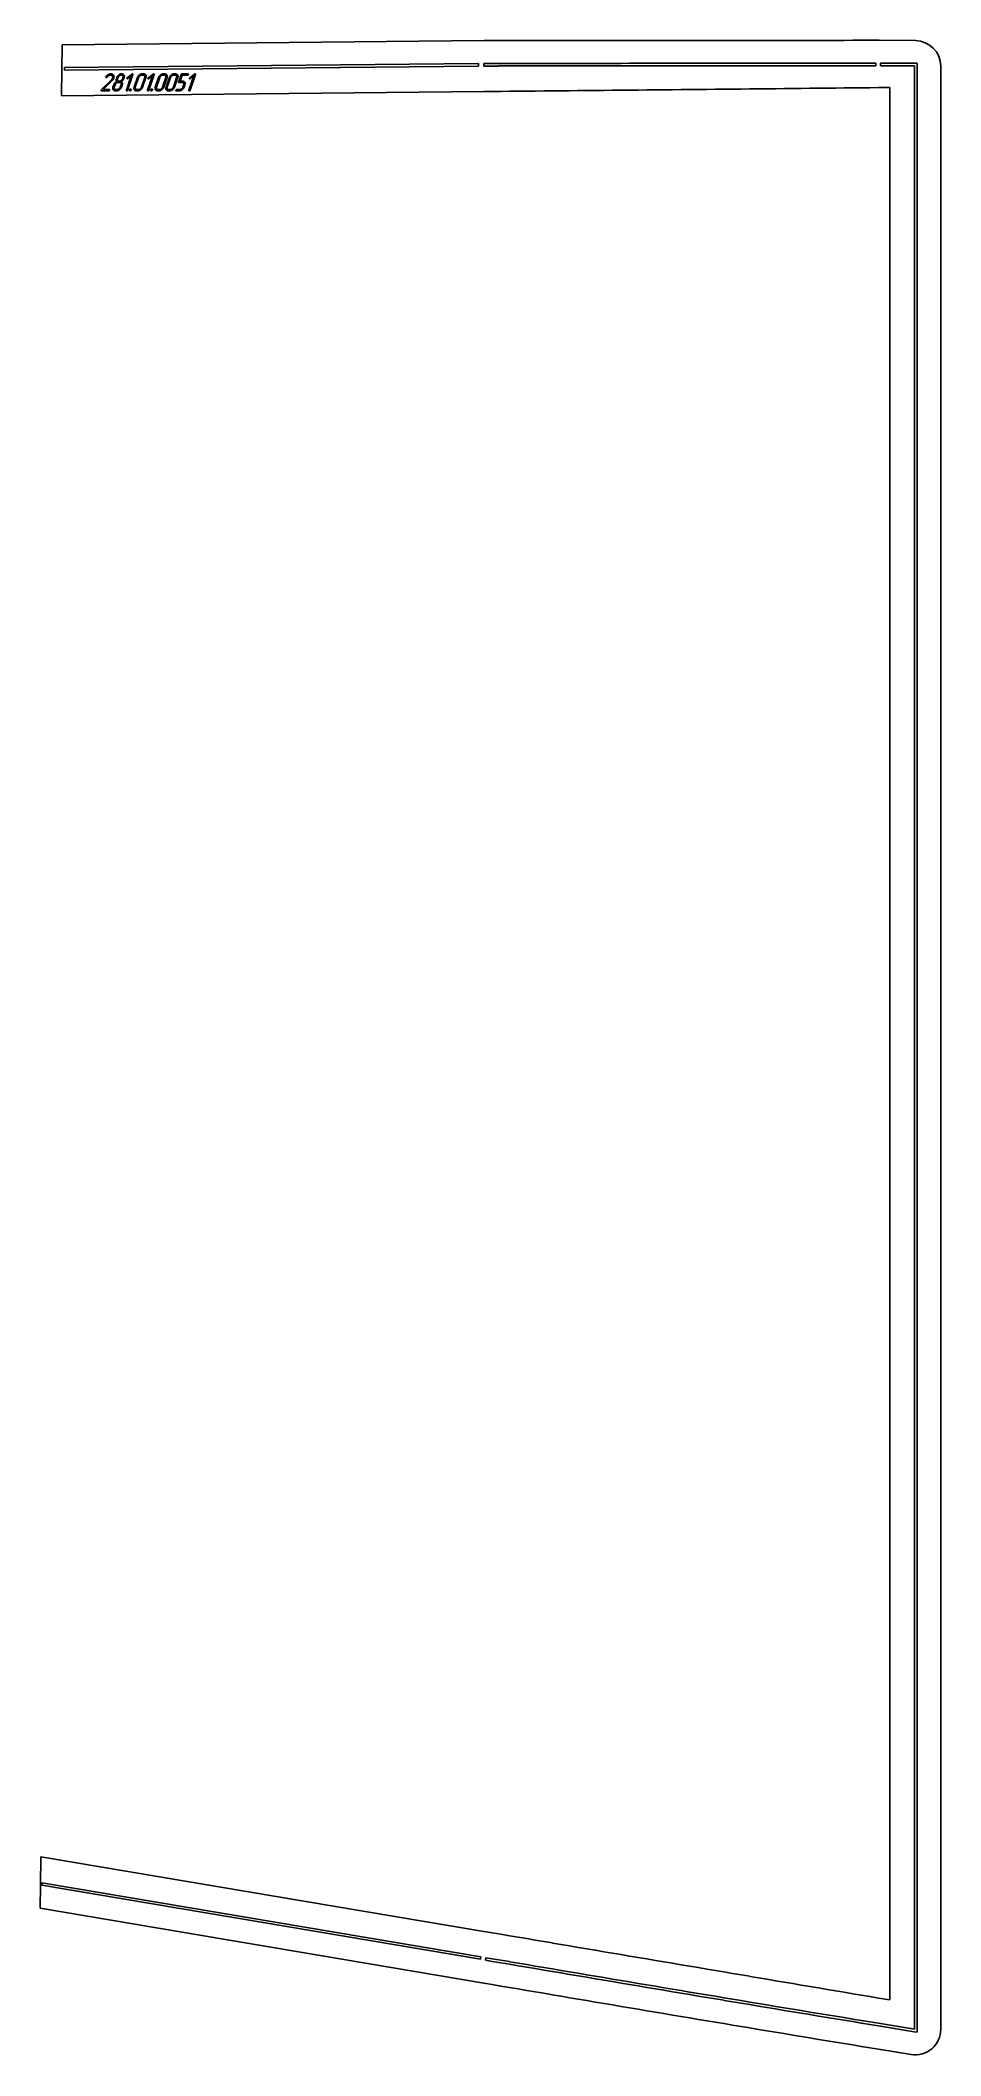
# Model space of a CAD drawing. Header units: millimetres. Extents: x 37 to 1096, y -99 to 2271.
import ezdxf

# ---------------------------------------------------------------- set-up
doc = ezdxf.new("R2010")
doc.units = ezdxf.units.MM
doc.linetypes.add('K5LT_BASIC', pattern=[0])
doc.layers.add('Engraving', color=7, linetype='Continuous')

msp = doc.modelspace()

# ---------------------------------------------------------------- linework, layer by layer
at = {"color": 143, "linetype": 'K5LT_BASIC', "lineweight": 25, "true_color": 0x33acca}
for p, q in [((62.2, 2235.3), (62.6, 2265.3)), ((62.6, 2265.3), (558.5, 2270.3)), ((558.5, 2270.3), (558.5, 2270.3)), ((558.5, 2270.3), (568.6, 2270.3)), ((558.5, 2270.3), (558.5, 2270.3)), ((568.6, 2270.3), (578.7, 2270.3)), ((568.6, 2270.3), (568.6, 2270.3)), ((578.7, 2270.3), (588.8, 2270.3)), ((578.7, 2270.3), (578.7, 2270.3)), ((588.8, 2270.3), (598.9, 2270.3)), ((588.8, 2270.3), (588.8, 2270.3)), ((598.9, 2270.3), (609, 2270.3)), ((598.9, 2270.3), (598.9, 2270.3)), ((609, 2270.3), (619, 2270.3)), ((609, 2270.3), (609, 2270.3)), ((619, 2270.3), (619.1, 2270.3)), ((619.1, 2270.3), (629.1, 2270.3)), ((629.1, 2270.3), (629.2, 2270.3)), ((629.2, 2270.3), (639.2, 2270.3)), ((639.2, 2270.3), (639.3, 2270.3)), ((639.3, 2270.3), (649.3, 2270.3)), ((649.3, 2270.3), (649.4, 2270.3)), ((649.4, 2270.3), (659.4, 2270.3)), ((659.4, 2270.3), (659.5, 2270.3)), ((659.5, 2270.3), (669.5, 2270.3)), ((669.5, 2270.3), (669.6, 2270.3)), ((669.6, 2270.3), (679.6, 2270.4)), ((679.6, 2270.4), (679.7, 2270.4)), ((679.7, 2270.4), (689.7, 2270.4)), ((689.7, 2270.4), (689.8, 2270.4)), ((689.8, 2270.4), (699.8, 2270.4)), ((699.8, 2270.4), (699.8, 2270.4)), ((699.8, 2270.4), (709.9, 2270.4)), ((709.9, 2270.4), (709.9, 2270.4)), ((709.9, 2270.4), (720, 2270.4)), ((720, 2270.4), (720, 2270.4)), ((720, 2270.4), (730.1, 2270.4)), ((730.1, 2270.4), (740.2, 2270.4)), ((730.1, 2270.4), (730.1, 2270.4)), ((740.2, 2270.4), (740.2, 2270.4)), ((740.2, 2270.4), (750.3, 2270.4)), ((750.3, 2270.4), (760.4, 2270.4)), ((750.3, 2270.4), (750.3, 2270.4)), ((760.4, 2270.4), (760.4, 2270.4)), ((760.4, 2270.4), (770.5, 2270.4)), ((770.5, 2270.4), (770.5, 2270.4)), ((770.5, 2270.4), (780.6, 2270.4)), ((780.6, 2270.4), (780.6, 2270.4)), ((780.6, 2270.4), (790.7, 2270.4)), ((790.7, 2270.4), (790.7, 2270.4)), ((790.7, 2270.4), (800.7, 2270.4)), ((800.7, 2270.4), (800.8, 2270.4)), ((800.8, 2270.4), (810.8, 2270.4)), ((810.8, 2270.4), (810.9, 2270.4)), ((810.9, 2270.4), (820.9, 2270.4)), ((820.9, 2270.4), (821, 2270.4)), ((821, 2270.4), (831, 2270.5)), ((831, 2270.5), (831.1, 2270.5)), ((831.1, 2270.5), (841.1, 2270.5)), ((841.1, 2270.5), (841.2, 2270.5)), ((841.2, 2270.5), (851.2, 2270.5)), ((851.2, 2270.5), (851.3, 2270.5)), ((851.3, 2270.5), (861.3, 2270.5)), ((861.3, 2270.5), (861.4, 2270.5)), ((861.4, 2270.5), (871.4, 2270.5)), ((871.4, 2270.5), (871.5, 2270.5)), ((871.5, 2270.5), (881.5, 2270.5)), ((881.5, 2270.5), (881.6, 2270.5)), ((881.6, 2270.5), (891.6, 2270.5)), ((891.6, 2270.5), (901.7, 2270.5)), ((891.6, 2270.5), (891.6, 2270.5)), ((901.7, 2270.5), (911.8, 2270.5)), ((901.7, 2270.5), (901.7, 2270.5)), ((911.8, 2270.5), (921.9, 2270.5)), ((911.8, 2270.5), (911.8, 2270.5)), ((921.9, 2270.5), (932, 2270.5)), ((921.9, 2270.5), (921.9, 2270.5)), ((932, 2270.5), (932, 2270.5)), ((932, 2270.5), (942.1, 2270.5)), ((942.1, 2270.5), (942.1, 2270.5)), ((942.1, 2270.5), (952.2, 2270.5)), ((952.2, 2270.5), (952.2, 2270.5)), ((952.2, 2270.5), (962.3, 2270.5)), ((962.3, 2270.5), (972.4, 2270.5)), ((962.3, 2270.5), (962.3, 2270.5)), ((972.4, 2270.5), (982.4, 2270.5)), ((972.4, 2270.5), (972.4, 2270.5)), ((982.4, 2270.5), (982.5, 2270.5)), ((982.5, 2270.5), (992.5, 2270.6)), ((992.5, 2270.6), (992.6, 2270.6)), ((992.6, 2270.6), (1002.6, 2270.6)), ((1002.6, 2270.6), (1002.7, 2270.6)), ((1002.7, 2270.6), (1012.7, 2270.6)), ((1012.7, 2270.6), (1012.8, 2270.6)), ((1012.8, 2270.6), (1022.8, 2270.6)), ((1022.8, 2270.6), (1022.8, 2270.6)), ((1022.9, 2270.6), (1022.8, 2270.6)), ((1023.6, 2270.6), (1022.9, 2270.6)), ((1023.6, 2270.6), (1066.3, 2270.2)), ((61.9, 2205.3), (62.2, 2235.3)), ((1096, -68.3), (1096, 2240.2)), ((558.5, 2210.3), (61.9, 2205.3)), ((568.6, 2210.4), (558.5, 2210.3)), ((558.5, 2210.3), (558.5, 2210.3)), ((578.7, 2210.5), (568.6, 2210.4)), ((568.6, 2210.4), (568.6, 2210.4)), ((588.8, 2210.6), (578.7, 2210.5)), ((578.7, 2210.5), (578.7, 2210.5)), ((598.9, 2210.7), (588.8, 2210.6)), ((588.8, 2210.6), (588.8, 2210.6)), ((609, 2210.8), (598.9, 2210.7)), ((598.9, 2210.7), (598.9, 2210.7)), ((619, 2210.9), (609, 2210.8)), ((609, 2210.8), (609, 2210.8)), ((619.1, 2210.9), (619, 2210.9)), ((629.1, 2211), (619.1, 2210.9)), ((629.2, 2211), (629.1, 2211)), ((639.2, 2211.1), (629.2, 2211)), ((639.3, 2211.1), (639.2, 2211.1)), ((649.3, 2211.2), (639.3, 2211.1)), ((649.4, 2211.2), (649.3, 2211.2)), ((659.4, 2211.3), (649.4, 2211.2)), ((659.5, 2211.3), (659.4, 2211.3)), ((669.5, 2211.4), (659.5, 2211.3)), ((669.6, 2211.4), (669.5, 2211.4)), ((679.6, 2211.5), (669.6, 2211.4)), ((679.7, 2211.5), (679.6, 2211.5)), ((689.7, 2211.6), (679.7, 2211.5)), ((689.8, 2211.6), (689.7, 2211.6)), ((699.8, 2211.7), (689.8, 2211.6)), ((709.9, 2211.8), (699.8, 2211.7)), ((699.8, 2211.7), (699.8, 2211.7)), ((720, 2211.9), (709.9, 2211.8)), ((709.9, 2211.8), (709.9, 2211.8)), ((730.1, 2212), (720, 2211.9)), ((720, 2211.9), (720, 2211.9)), ((740.2, 2212.1), (730.1, 2212)), ((730.1, 2212), (730.1, 2212)), ((750.3, 2212.2), (740.2, 2212.1)), ((740.2, 2212.1), (740.2, 2212.1)), ((760.4, 2212.3), (750.3, 2212.2)), ((750.3, 2212.2), (750.3, 2212.2)), ((770.5, 2212.4), (760.4, 2212.3)), ((760.4, 2212.3), (760.4, 2212.3)), ((780.6, 2212.5), (770.5, 2212.4)), ((770.5, 2212.4), (770.5, 2212.4)), ((790.7, 2212.6), (780.6, 2212.5)), ((780.6, 2212.5), (780.6, 2212.5)), ((800.7, 2212.7), (790.7, 2212.6)), ((790.7, 2212.6), (790.7, 2212.6)), ((800.8, 2212.7), (800.7, 2212.7)), ((810.8, 2212.8), (800.8, 2212.7)), ((810.9, 2212.8), (810.8, 2212.8)), ((820.9, 2212.9), (810.9, 2212.8)), ((821, 2212.9), (820.9, 2212.9)), ((831, 2213), (821, 2212.9)), ((831.1, 2213), (831, 2213)), ((841.1, 2213.1), (831.1, 2213)), ((841.2, 2213.1), (841.1, 2213.1)), ((851.2, 2213.2), (841.2, 2213.1)), ((851.3, 2213.2), (851.2, 2213.2)), ((861.3, 2213.3), (851.3, 2213.2)), ((861.4, 2213.3), (861.3, 2213.3)), ((871.4, 2213.4), (861.4, 2213.3)), ((871.5, 2213.4), (871.4, 2213.4)), ((881.5, 2213.5), (871.5, 2213.4)), ((881.6, 2213.5), (881.5, 2213.5)), ((891.6, 2213.6), (881.6, 2213.5)), ((901.7, 2213.7), (891.6, 2213.6)), ((891.6, 2213.6), (891.6, 2213.6)), ((911.8, 2213.8), (901.7, 2213.7)), ((901.7, 2213.7), (901.7, 2213.7)), ((921.9, 2213.9), (911.8, 2213.8)), ((911.8, 2213.8), (911.8, 2213.8)), ((932, 2214), (921.9, 2213.9)), ((921.9, 2213.9), (921.9, 2213.9)), ((942.1, 2214.1), (932, 2214)), ((932, 2214), (932, 2214)), ((952.2, 2214.2), (942.1, 2214.1)), ((942.1, 2214.1), (942.1, 2214.1)), ((962.3, 2214.3), (952.2, 2214.2)), ((952.2, 2214.2), (952.2, 2214.2)), ((972.4, 2214.4), (962.3, 2214.3)), ((962.3, 2214.3), (962.3, 2214.3)), ((982.4, 2214.5), (972.4, 2214.4)), ((972.4, 2214.4), (972.4, 2214.4)), ((982.5, 2214.5), (982.4, 2214.5)), ((992.5, 2214.6), (982.5, 2214.5)), ((992.6, 2214.6), (992.5, 2214.6)), ((1002.6, 2214.7), (992.6, 2214.6)), ((1002.7, 2214.7), (1002.6, 2214.7)), ((1012.7, 2214.8), (1002.7, 2214.7)), ((1012.8, 2214.8), (1012.7, 2214.8)), ((1022.8, 2214.9), (1012.8, 2214.8)), ((1022.9, 2214.9), (1022.8, 2214.9)), ((1036, 2215), (1022.9, 2214.9)), ((1036, -33.8), (1036, 2215)), ((37.2, 101.3), (37.6, 134.7)), ((37.6, 134.7), (558.5, 46.8)), ((36.9, 74), (37.2, 101.3)), ((558.5, -14.1), (36.9, 74)), ((558.5, 46.8), (568.6, 45.1)), ((558.5, 46.8), (558.5, 46.8)), ((568.6, 45.1), (568.6, 45.1)), ((568.6, 45.1), (578.7, 43.4)), ((578.7, 43.4), (578.7, 43.4)), ((578.7, 43.4), (588.8, 41.7)), ((588.8, 41.7), (588.8, 41.7)), ((588.8, 41.7), (598.9, 40)), ((598.9, 40), (598.9, 40)), ((598.9, 40), (609, 38.3)), ((609, 38.3), (619, 36.6)), ((609, 38.3), (609, 38.3)), ((619, 36.6), (619.1, 36.6)), ((619.1, 36.6), (629.1, 34.9)), ((629.1, 34.9), (629.2, 34.9)), ((629.2, 34.9), (639.2, 33.2)), ((639.2, 33.2), (639.3, 33.1)), ((639.3, 33.1), (649.3, 31.5)), ((649.3, 31.5), (649.4, 31.4)), ((649.4, 31.4), (659.4, 29.7)), ((659.4, 29.7), (659.5, 29.7)), ((659.5, 29.7), (669.5, 28)), ((669.5, 28), (669.6, 28)), ((669.6, 28), (679.6, 26.3)), ((679.6, 26.3), (679.7, 26.3)), ((679.7, 26.3), (689.7, 24.6)), ((689.7, 24.6), (689.8, 24.6)), ((689.8, 24.6), (699.8, 22.9)), ((699.8, 22.9), (709.9, 21.2)), ((699.8, 22.9), (699.8, 22.9)), ((709.9, 21.2), (709.9, 21.2)), ((709.9, 21.2), (720, 19.5)), ((720, 19.5), (730.1, 17.8)), ((720, 19.5), (720, 19.5)), ((730.1, 17.8), (730.1, 17.8)), ((730.1, 17.8), (740.2, 16.1)), ((740.2, 16.1), (740.2, 16.1)), ((740.2, 16.1), (750.3, 14.4)), ((750.3, 14.4), (760.4, 12.7)), ((750.3, 14.4), (750.3, 14.4)), ((760.4, 12.7), (760.4, 12.7)), ((760.4, 12.7), (770.5, 11)), ((770.5, 11), (770.5, 11)), ((770.5, 11), (780.6, 9.3)), ((780.6, 9.3), (780.6, 9.3)), ((780.6, 9.3), (790.7, 7.6)), ((790.7, 7.6), (790.7, 7.6)), ((790.7, 7.6), (800.7, 5.9)), ((800.7, 5.9), (800.8, 5.9)), ((800.8, 5.9), (810.8, 4.2)), ((810.8, 4.2), (810.9, 4.2)), ((810.9, 4.2), (820.9, 2.5)), ((820.9, 2.5), (821, 2.5)), ((821, 2.5), (831, 0.8)), ((831, 0.8), (831.1, 0.8)), ((831.1, 0.8), (841.1, -0.9)), ((558.5, -14.1), (558.5, -14.1)), ((568.6, -15.8), (558.5, -14.1)), ((578.7, -17.5), (568.6, -15.8)), ((568.6, -15.8), (568.6, -15.8)), ((578.7, -17.5), (578.7, -17.5)), ((588.8, -19.2), (578.7, -17.5)), ((588.8, -19.2), (588.8, -19.2)), ((598.9, -20.9), (588.8, -19.2)), ((598.9, -20.9), (598.9, -20.9)), ((609, -22.6), (598.9, -20.9)), ((619, -24.3), (609, -22.6)), ((609, -22.6), (609, -22.6)), ((841.1, -0.9), (841.2, -0.9)), ((841.2, -0.9), (851.2, -2.6)), ((851.2, -2.6), (851.3, -2.6)), ((851.3, -2.6), (861.3, -4.3)), ((861.3, -4.3), (861.4, -4.4)), ((861.4, -4.4), (871.4, -6)), ((871.4, -6), (871.5, -6.1)), ((871.5, -6.1), (881.5, -7.8)), ((881.5, -7.8), (881.6, -7.8)), ((881.6, -7.8), (891.6, -9.5)), ((891.6, -9.5), (891.6, -9.5)), ((891.6, -9.5), (901.7, -11.2)), ((901.7, -11.2), (911.8, -12.9)), ((901.7, -11.2), (901.7, -11.2)), ((911.8, -12.9), (921.9, -14.6)), ((911.8, -12.9), (911.8, -12.9)), ((921.9, -14.6), (921.9, -14.6)), ((921.9, -14.6), (932, -16.3)), ((932, -16.3), (942.1, -18)), ((932, -16.3), (932, -16.3)), ((942.1, -18), (952.2, -19.7)), ((942.1, -18), (942.1, -18)), ((952.2, -19.7), (952.2, -19.7)), ((952.2, -19.7), (962.3, -21.4)), ((962.3, -21.4), (972.4, -23.1)), ((962.3, -21.4), (962.3, -21.4)), ((972.4, -23.1), (972.4, -23.1)), ((972.4, -23.1), (982.4, -24.8)), ((619, -24.3), (619.1, -24.3)), ((629.1, -26), (619.1, -24.3)), ((629.1, -26), (629.2, -26)), ((639.2, -27.7), (629.2, -26)), ((639.2, -27.7), (639.3, -27.7)), ((649.3, -29.4), (639.3, -27.7)), ((649.3, -29.4), (649.4, -29.4)), ((659.4, -31.1), (649.4, -29.4)), ((659.4, -31.1), (659.5, -31.1)), ((669.5, -32.8), (659.5, -31.1)), ((669.5, -32.8), (669.6, -32.8)), ((679.6, -34.5), (669.6, -32.8)), ((679.6, -34.5), (679.7, -34.5)), ((689.7, -36.2), (679.7, -34.5)), ((689.7, -36.2), (689.8, -36.2)), ((699.8, -37.9), (689.8, -36.2)), ((699.8, -37.9), (699.8, -37.9)), ((709.9, -39.6), (699.8, -37.9)), ((720, -41.3), (709.9, -39.6)), ((709.9, -39.6), (709.9, -39.6)), ((730.1, -43), (720, -41.3)), ((720, -41.3), (720, -41.3)), ((740.2, -44.7), (730.1, -43)), ((730.1, -43), (730.1, -43)), ((750.3, -46.4), (740.2, -44.7)), ((740.2, -44.7), (740.2, -44.7)), ((750.3, -46.4), (750.3, -46.4)), ((760.4, -48.1), (750.3, -46.4)), ((982.4, -24.8), (982.5, -24.8)), ((982.5, -24.8), (992.5, -26.5)), ((992.5, -26.5), (992.6, -26.5)), ((992.6, -26.5), (1002.6, -28.2)), ((1002.6, -28.2), (1002.7, -28.2)), ((1002.7, -28.2), (1012.7, -29.9)), ((1012.7, -29.9), (1012.8, -29.9)), ((1012.8, -29.9), (1022.8, -31.6)), ((1022.8, -31.6), (1022.9, -31.6)), ((1022.9, -31.6), (1036, -33.8)), ((760.4, -48.1), (760.4, -48.1)), ((770.5, -49.8), (760.4, -48.1)), ((770.5, -49.8), (770.5, -49.8)), ((780.6, -51.5), (770.5, -49.8)), ((780.6, -51.5), (780.6, -51.5)), ((790.7, -53.2), (780.6, -51.5)), ((790.7, -53.2), (790.7, -53.2)), ((800.7, -54.9), (790.7, -53.2)), ((800.7, -54.9), (800.8, -54.9)), ((810.8, -56.6), (800.8, -54.9)), ((810.8, -56.6), (810.9, -56.6)), ((820.9, -58.3), (810.9, -56.6)), ((820.9, -58.3), (821, -58.3)), ((831, -59.9), (821, -58.3)), ((831, -59.9), (831.1, -60)), ((841.1, -61.6), (831.1, -60)), ((841.1, -61.6), (841.2, -61.6)), ((851.2, -63.3), (841.2, -61.6)), ((851.2, -63.3), (851.3, -63.3)), ((861.3, -65), (851.3, -63.3)), ((861.3, -65), (861.4, -65)), ((871.4, -66.7), (861.4, -65)), ((871.4, -66.7), (871.5, -66.7)), ((881.5, -68.4), (871.5, -66.7)), ((881.5, -68.4), (881.6, -68.4)), ((891.6, -70), (881.6, -68.4)), ((901.7, -71.7), (891.6, -70)), ((891.6, -70), (891.6, -70)), ((901.7, -71.7), (901.7, -71.7)), ((911.8, -73.4), (901.7, -71.7)), ((911.8, -73.4), (911.8, -73.4)), ((921.9, -75.1), (911.8, -73.4)), ((921.9, -75.1), (921.9, -75.1)), ((932, -76.7), (921.9, -75.1)), ((932, -76.7), (932, -76.7)), ((942.1, -78.4), (932, -76.7)), ((952.2, -80.1), (942.1, -78.4)), ((942.1, -78.4), (942.1, -78.4)), ((962.3, -81.7), (952.2, -80.1)), ((952.2, -80.1), (952.2, -80.1)), ((962.3, -81.7), (962.3, -81.7)), ((972.4, -83.4), (962.3, -81.7)), ((972.4, -83.4), (972.4, -83.4)), ((982.4, -85), (972.4, -83.4)), ((982.4, -85), (982.5, -85.1)), ((992.5, -86.7), (982.5, -85.1)), ((992.5, -86.7), (992.6, -86.7)), ((1002.6, -88.4), (992.6, -86.7)), ((1002.6, -88.4), (1002.7, -88.4)), ((1012.7, -90), (1002.7, -88.4)), ((1012.7, -90), (1012.8, -90)), ((1022.8, -91.7), (1012.8, -90)), ((1022.8, -91.7), (1022.9, -91.7)), ((1061.2, -97.9), (1022.9, -91.7))]:
    msp.add_line(p, q, dxfattribs=at)
for centre, major_axis, ratio, start_param, end_param in [((1066, 2240.2), (0, 30), 0.999997, 4.712389, 6.274546), ((1066, -68.3), (0, -30), 0.999051, 6.121622, 7.853982)]:
    msp.add_ellipse(centre, major_axis=major_axis, ratio=ratio, start_param=start_param, end_param=end_param, dxfattribs=at)
at = {"layer": 'Engraving', "color": 143, "linetype": 'K5LT_BASIC', "lineweight": 25, "true_color": 0x33acca}
for p, q in [((552.5, 2243.2), (65.2, 2238.4)), ((65.2, 2235.4), (552.5, 2240.2)), ((65.2, 2238.4), (65.2, 2235.4)), ((131.8, 2231), (130.9, 2230.8)), ((132.2, 2231.1), (131.8, 2231)), ((132.7, 2231.1), (132.2, 2231.1)), ((135.7, 2227.7), (135.8, 2228.5)), ((135.7, 2227.3), (135.7, 2227.7)), ((143.9, 2228.7), (138.2, 2211.9)), ((144.8, 2230.9), (139.1, 2226.6)), ((139.6, 2211.9), (145.9, 2230.4)), ((139.8, 2225.6), (143.9, 2228.7)), ((157.8, 2229.6), (156.4, 2229.6)), ((158.3, 2231.1), (156.8, 2231.1)), ((168.7, 2228.7), (163, 2211.9)), ((169.7, 2230.9), (164, 2226.6)), ((164.5, 2211.9), (170.7, 2230.4)), ((164.6, 2225.6), (168.7, 2228.7)), ((182.7, 2229.6), (181.2, 2229.6)), ((183.1, 2231.1), (181.7, 2231.1)), ((195.4, 2229.6), (193.9, 2229.6)), ((195.8, 2231.1), (194.4, 2231.1)), ((202.6, 2230.4), (199.7, 2221.8)), ((201.4, 2222.5), (203.8, 2229.6)), ((210.7, 2231.1), (203.6, 2231.1)), ((203.8, 2229.6), (210.2, 2229.6)), ((217.4, 2228.7), (211.7, 2211.9)), ((218.4, 2230.9), (212.7, 2226.6)), ((213.1, 2211.9), (219.4, 2230.4)), ((213.3, 2225.6), (217.4, 2228.7)), ((552.5, 2240.2), (552.5, 2243.2)), ((558.5, 2243.3), (558.5, 2240.3)), ((568.6, 2243.3), (578.7, 2243.4)), ((568.6, 2243.3), (568.6, 2243.3)), ((568.6, 2240.3), (568.6, 2240.3)), ((578.7, 2243.4), (578.7, 2243.4)), ((578.7, 2240.4), (578.7, 2240.4)), ((588.8, 2243.4), (588.8, 2243.4)), ((588.8, 2240.4), (588.8, 2240.4)), ((598.9, 2243.4), (598.9, 2243.4)), ((598.9, 2240.4), (598.9, 2240.4)), ((609, 2243.4), (619, 2243.4)), ((609, 2240.4), (609, 2240.4)), ((619, 2243.4), (619.1, 2243.4)), ((619, 2240.4), (619.1, 2240.4)), ((629.1, 2243.4), (619.1, 2243.4)), ((619.1, 2240.4), (629.1, 2240.4)), ((629.1, 2243.4), (629.2, 2243.4)), ((629.1, 2240.4), (629.2, 2240.4)), ((639.2, 2243.4), (629.2, 2243.4)), ((629.2, 2240.4), (639.2, 2240.4)), ((639.2, 2243.4), (639.3, 2243.4)), ((639.2, 2240.4), (639.3, 2240.4)), ((649.3, 2243.4), (639.3, 2243.4)), ((639.3, 2240.4), (649.3, 2240.4)), ((649.3, 2243.4), (649.4, 2243.4)), ((649.3, 2240.4), (649.4, 2240.4)), ((659.4, 2243.4), (649.4, 2243.4)), ((649.4, 2240.4), (659.4, 2240.4)), ((659.4, 2243.4), (659.5, 2243.4)), ((659.4, 2240.4), (659.5, 2240.4)), ((669.5, 2243.4), (659.5, 2243.4)), ((659.5, 2240.4), (669.5, 2240.4)), ((669.6, 2243.4), (669.5, 2243.4)), ((669.5, 2240.4), (669.6, 2240.4)), ((679.6, 2243.4), (669.6, 2243.4)), ((669.6, 2240.4), (679.6, 2240.4)), ((679.6, 2243.4), (679.7, 2243.4)), ((679.6, 2240.4), (679.7, 2240.4)), ((689.7, 2243.4), (679.7, 2243.4)), ((679.7, 2240.4), (689.7, 2240.4)), ((689.7, 2243.4), (689.8, 2243.4)), ((689.7, 2240.4), (689.8, 2240.4)), ((699.8, 2243.4), (689.8, 2243.4)), ((689.8, 2240.4), (699.8, 2240.4)), ((709.9, 2243.4), (699.8, 2243.4)), ((699.8, 2243.4), (699.8, 2243.4)), ((699.8, 2240.4), (699.8, 2240.4)), ((699.8, 2240.4), (709.9, 2240.4)), ((720, 2243.4), (709.9, 2243.4)), ((709.9, 2243.4), (709.9, 2243.4)), ((709.9, 2240.4), (709.9, 2240.4)), ((709.9, 2240.4), (720, 2240.4)), ((720, 2243.4), (730.1, 2243.5)), ((720, 2240.4), (730.1, 2240.5)), ((720, 2240.4), (720, 2240.4)), ((740.2, 2243.5), (730.1, 2243.5)), ((730.1, 2243.5), (730.1, 2243.5)), ((730.1, 2240.5), (740.2, 2240.5)), ((730.1, 2240.5), (730.1, 2240.5)), ((750.3, 2243.5), (740.2, 2243.5)), ((740.2, 2243.5), (740.2, 2243.5)), ((740.2, 2240.5), (750.3, 2240.5)), ((740.2, 2240.5), (740.2, 2240.5)), ((760.4, 2243.5), (750.3, 2243.5)), ((750.3, 2243.5), (750.3, 2243.5)), ((750.3, 2240.5), (760.4, 2240.5)), ((750.3, 2240.5), (750.3, 2240.5)), ((770.5, 2243.5), (760.4, 2243.5)), ((760.4, 2243.5), (760.4, 2243.5)), ((760.4, 2240.5), (760.4, 2240.5)), ((760.4, 2240.5), (770.5, 2240.5)), ((780.6, 2243.5), (770.5, 2243.5)), ((770.5, 2243.5), (770.5, 2243.5)), ((770.5, 2240.5), (770.5, 2240.5)), ((770.5, 2240.5), (780.6, 2240.5)), ((790.7, 2243.5), (780.6, 2243.5)), ((780.6, 2243.5), (780.6, 2243.5)), ((780.6, 2240.5), (780.6, 2240.5)), ((780.6, 2240.5), (790.7, 2240.5)), ((800.7, 2243.5), (790.7, 2243.5)), ((790.7, 2243.5), (790.7, 2243.5)), ((790.7, 2240.5), (790.7, 2240.5)), ((790.7, 2240.5), (800.7, 2240.5)), ((800.7, 2243.5), (800.8, 2243.5)), ((800.7, 2240.5), (800.8, 2240.5)), ((800.8, 2243.5), (810.9, 2243.5)), ((800.8, 2240.5), (810.8, 2240.5)), ((810.8, 2240.5), (810.9, 2240.5)), ((810.9, 2243.5), (820.9, 2243.5)), ((810.9, 2240.5), (820.9, 2240.5)), ((821, 2243.5), (820.9, 2243.5)), ((820.9, 2240.5), (821, 2240.5)), ((821, 2243.5), (831, 2243.5)), ((821, 2240.5), (831, 2240.5)), ((841.1, 2243.5), (831, 2243.5)), ((831, 2240.5), (831.1, 2240.5)), ((831.1, 2240.5), (841.1, 2240.5)), ((841.1, 2243.5), (851.2, 2243.5)), ((841.1, 2240.5), (841.2, 2240.5)), ((841.2, 2240.5), (851.2, 2240.5)), ((861.4, 2243.5), (851.2, 2243.5)), ((851.2, 2240.5), (851.3, 2240.5)), ((851.3, 2240.5), (861.3, 2240.5)), ((861.3, 2240.5), (861.4, 2240.5)), ((871.4, 2243.5), (861.4, 2243.5)), ((861.4, 2240.5), (871.4, 2240.5)), ((871.5, 2243.5), (871.4, 2243.5)), ((871.4, 2240.5), (871.5, 2240.5)), ((871.5, 2243.5), (881.5, 2243.5)), ((871.5, 2240.5), (881.5, 2240.5)), ((881.5, 2243.5), (891.6, 2243.5)), ((881.5, 2240.5), (881.6, 2240.5)), ((881.6, 2240.5), (891.6, 2240.5)), ((891.6, 2243.5), (901.7, 2243.5)), ((891.6, 2240.5), (901.7, 2240.5)), ((891.6, 2240.5), (891.6, 2240.5)), ((901.7, 2243.5), (911.8, 2243.5)), ((901.7, 2240.5), (911.8, 2240.5)), ((901.7, 2240.5), (901.7, 2240.5)), ((911.8, 2243.5), (921.9, 2243.5)), ((911.8, 2243.5), (911.8, 2243.5)), ((911.8, 2240.5), (911.8, 2240.5)), ((911.8, 2240.5), (921.9, 2240.5)), ((921.9, 2243.5), (921.9, 2243.5)), ((921.9, 2243.5), (932, 2243.5)), ((921.9, 2240.5), (932, 2240.5)), ((921.9, 2240.5), (921.9, 2240.5)), ((942.1, 2243.5), (932, 2243.5)), ((932, 2243.5), (932, 2243.5)), ((932, 2240.5), (942.1, 2240.5)), ((932, 2240.5), (932, 2240.5)), ((942.1, 2243.5), (952.2, 2243.5)), ((942.1, 2243.5), (942.1, 2243.5)), ((942.1, 2240.5), (952.2, 2240.5)), ((942.1, 2240.5), (942.1, 2240.5)), ((952.2, 2243.5), (962.3, 2243.5)), ((952.2, 2240.5), (952.2, 2240.5)), ((952.2, 2240.5), (962.3, 2240.5)), ((962.3, 2243.5), (972.4, 2243.5)), ((962.3, 2240.5), (972.4, 2240.5)), ((962.3, 2240.5), (962.3, 2240.5)), ((982.4, 2243.5), (972.4, 2243.5)), ((972.4, 2243.5), (972.4, 2243.5)), ((972.4, 2240.5), (972.4, 2240.5)), ((972.4, 2240.5), (982.4, 2240.5)), ((982.5, 2243.5), (982.4, 2243.5)), ((982.4, 2240.5), (982.5, 2240.5)), ((992.5, 2243.5), (982.5, 2243.5)), ((982.5, 2240.5), (992.5, 2240.5)), ((992.5, 2243.5), (992.6, 2243.5)), ((992.5, 2240.5), (992.6, 2240.5)), ((1002.6, 2243.6), (992.6, 2243.5)), ((992.6, 2240.5), (1002.6, 2240.6)), ((1002.6, 2243.6), (1002.7, 2243.6)), ((1002.6, 2240.6), (1002.7, 2240.6)), ((1012.7, 2243.6), (1002.7, 2243.6)), ((1002.7, 2240.6), (1012.7, 2240.6)), ((1012.8, 2243.6), (1012.7, 2243.6)), ((1012.7, 2240.6), (1012.8, 2240.6)), ((1019.7, 2243.6), (1012.8, 2243.6)), ((1019.7, 2240.6), (1012.8, 2240.6)), ((1019.7, 2240.6), (1019.7, 2243.6)), ((1068.3, 2243.6), (1025, 2243.5)), ((1025, 2243.5), (1025, 2240.5)), ((1025, 2240.5), (1065.3, 2240.6)), ((1065.3, 2240.6), (1065.3, -68.2)), ((1068.3, -71.7), (1068.3, 2243.6)), ((120.6, 2224.1), (108.7, 2212.3)), ((109, 2211.2), (117.5, 2211.2)), ((110.8, 2212.6), (121.5, 2223.3)), ((117.9, 2212.6), (110.8, 2212.6)), ((114.2, 2227.7), (114, 2227.4)), ((121, 2224.6), (120.6, 2224.1)), ((121.4, 2225.1), (121, 2224.6)), ((123.4, 2218.3), (122.4, 2215.4)), ((124.8, 2218.3), (123.8, 2215.4)), ((125.2, 2211.2), (126.6, 2211.2)), ((125.7, 2212.6), (127.1, 2212.6)), ((127, 2226.8), (126.5, 2225.4)), ((128.4, 2226.8), (127.9, 2225.4)), ((130, 2221.1), (128.6, 2221.1)), ((130.9, 2215.4), (131.9, 2218.3)), ((132.3, 2215.4), (133.3, 2218.3)), ((133.6, 2225.4), (134.1, 2226.8)), ((135, 2225.4), (135.5, 2226.8)), ((135.5, 2226.8), (135.7, 2227.3)), ((151.1, 2226.8), (147.3, 2215.4)), ((152.6, 2226.8), (148.7, 2215.4)), ((150.1, 2211.2), (151.5, 2211.2)), ((150.6, 2212.6), (152, 2212.6)), ((155.8, 2215.4), (159.7, 2226.8)), ((157.2, 2215.4), (161.1, 2226.8)), ((176, 2226.8), (172.1, 2215.4)), ((177.4, 2226.8), (173.6, 2215.4)), ((175, 2211.2), (176.4, 2211.2)), ((175.4, 2212.6), (176.9, 2212.6)), ((180.7, 2215.4), (184.5, 2226.8)), ((182.1, 2215.4), (186, 2226.8)), ((188.7, 2226.8), (184.8, 2215.4)), ((190.1, 2226.8), (186.3, 2215.4)), ((187.7, 2211.2), (189.1, 2211.2)), ((188.1, 2212.6), (189.6, 2212.6)), ((193.4, 2215.4), (197.2, 2226.8)), ((194.8, 2215.4), (198.7, 2226.8)), ((196.8, 2211.2), (200.4, 2211.2)), ((200.9, 2212.6), (197.3, 2212.6)), ((200.2, 2221.1), (203.7, 2221.1)), ((204.2, 2222.5), (201.4, 2222.5)), ((205.6, 2218.3), (204.6, 2215.4)), ((206.1, 2215.4), (207, 2218.3)), ((555.1, 16.9), (38.9, 104.1)), ((38.9, 101.1), (38.9, 104.1)), ((38.9, 101.1), (554.6, 14)), ((554.6, 14), (555.1, 16.9)), ((561.1, 15.9), (560.6, 13)), ((560.6, 13), (568.6, 11.6)), ((568.6, 14.7), (561.1, 15.9)), ((568.6, 14.7), (568.6, 14.7)), ((578.7, 13), (568.6, 14.7)), ((568.6, 11.6), (578.7, 9.9)), ((568.6, 11.6), (568.6, 11.6)), ((578.7, 13), (578.7, 12.9)), ((588.8, 11.3), (578.7, 12.9)), ((578.7, 9.9), (578.7, 9.9)), ((578.7, 9.9), (588.8, 8.2)), ((588.8, 11.3), (588.8, 11.2)), ((598.9, 9.5), (588.8, 11.2)), ((588.8, 8.2), (588.8, 8.2)), ((588.8, 8.2), (598.9, 6.5)), ((598.9, 9.5), (598.9, 9.5)), ((609, 7.8), (598.9, 9.5)), ((598.9, 6.5), (598.9, 6.5)), ((598.9, 6.5), (609, 4.8)), ((609, 7.8), (609, 7.8)), ((619, 6.1), (609, 7.8)), ((609, 4.8), (619, 3.1)), ((609, 4.8), (609, 4.8)), ((619, 6.1), (619.1, 6.1)), ((619, 3.1), (619.1, 3.1)), ((629.1, 4.4), (619.1, 6.1)), ((619.1, 3.1), (629.1, 1.4)), ((629.1, 4.4), (629.2, 4.4)), ((629.1, 1.4), (629.2, 1.4)), ((639.2, 2.7), (629.2, 4.4)), ((629.2, 1.4), (639.2, -0.3)), ((639.2, 2.7), (639.3, 2.7)), ((649.3, 1), (639.3, 2.7)), ((649.3, 1), (649.4, 1)), ((659.4, -0.7), (649.4, 1)), ((639.2, -0.3), (639.3, -0.3)), ((639.3, -0.3), (649.3, -2)), ((649.3, -2), (649.4, -2)), ((649.4, -2), (659.4, -3.7)), ((659.4, -0.7), (659.5, -0.7)), ((659.4, -3.7), (659.5, -3.7)), ((669.5, -2.4), (659.5, -0.7)), ((659.5, -3.7), (669.5, -5.4)), ((669.5, -2.4), (669.6, -2.4)), ((669.5, -5.4), (669.6, -5.4)), ((679.6, -4.1), (669.6, -2.4)), ((669.6, -5.4), (679.6, -7.1)), ((679.6, -4.1), (679.7, -4.1)), ((679.6, -7.1), (679.7, -7.1)), ((689.7, -5.8), (679.7, -4.1)), ((679.7, -7.1), (689.7, -8.8)), ((689.7, -5.8), (689.8, -5.8)), ((689.7, -8.8), (689.8, -8.8)), ((699.8, -7.5), (689.8, -5.8)), ((689.8, -8.8), (699.8, -10.5)), ((699.8, -7.5), (699.8, -7.5)), ((709.9, -9.2), (699.8, -7.5)), ((699.8, -10.5), (699.8, -10.5)), ((699.8, -10.5), (709.9, -12.2)), ((720, -10.9), (709.9, -9.2)), ((709.9, -9.2), (709.9, -9.2)), ((709.9, -12.2), (720, -13.9)), ((709.9, -12.2), (709.9, -12.2)), ((730.1, -12.6), (720, -10.9)), ((720, -10.9), (720, -10.9)), ((720, -13.9), (730.1, -15.6)), ((720, -13.9), (720, -13.9)), ((740.2, -14.3), (730.1, -12.6)), ((730.1, -12.6), (730.1, -12.6)), ((730.1, -15.6), (730.1, -15.6)), ((730.1, -15.6), (740.2, -17.3)), ((740.2, -14.3), (740.2, -14.3)), ((750.3, -16), (740.2, -14.3)), ((740.2, -17.3), (750.3, -19)), ((740.2, -17.3), (740.2, -17.3)), ((760.4, -17.7), (750.3, -16)), ((750.3, -16), (750.3, -16)), ((750.3, -19), (750.3, -19)), ((750.3, -19), (760.4, -20.7)), ((770.5, -19.4), (760.4, -17.7)), ((760.4, -17.7), (760.4, -17.7)), ((760.4, -20.7), (760.4, -20.7)), ((760.4, -20.7), (770.5, -22.4)), ((770.5, -19.4), (770.5, -19.4)), ((780.6, -21.1), (770.5, -19.4)), ((770.5, -22.4), (770.5, -22.4)), ((770.5, -22.4), (780.6, -24.1)), ((780.6, -21.1), (780.6, -21.1)), ((790.7, -22.8), (780.6, -21.1)), ((800.7, -24.5), (790.7, -22.8)), ((790.7, -22.8), (790.7, -22.8)), ((780.6, -24.1), (790.7, -25.8)), ((780.6, -24.1), (780.6, -24.1)), ((790.7, -25.8), (800.7, -27.5)), ((790.7, -25.8), (790.7, -25.8)), ((800.7, -24.5), (800.8, -24.5)), ((800.7, -27.5), (800.8, -27.5)), ((810.8, -26.1), (800.8, -24.5)), ((800.8, -27.5), (810.8, -29.2)), ((810.8, -26.1), (810.9, -26.2)), ((810.8, -29.2), (810.9, -29.2)), ((820.9, -27.8), (810.9, -26.2)), ((810.9, -29.2), (820.9, -30.9)), ((820.9, -27.8), (821, -27.8)), ((820.9, -30.9), (821, -30.9)), ((831, -29.5), (821, -27.8)), ((821, -30.9), (831, -32.6)), ((831, -29.5), (831.1, -29.5)), ((831, -32.6), (831.1, -32.6)), ((841.1, -31.2), (831.1, -29.5)), ((831.1, -32.6), (841.1, -34.2)), ((841.1, -31.2), (841.2, -31.2)), ((841.1, -34.2), (841.2, -34.3)), ((851.2, -32.9), (841.2, -31.2)), ((841.2, -34.3), (851.2, -35.9)), ((851.2, -32.9), (851.3, -32.9)), ((851.2, -35.9), (851.3, -35.9)), ((861.3, -34.6), (851.3, -32.9)), ((851.3, -35.9), (861.3, -37.6)), ((861.3, -34.6), (861.4, -34.6)), ((861.3, -37.6), (861.4, -37.6)), ((871.4, -36.3), (861.4, -34.6)), ((861.4, -37.6), (871.4, -39.3)), ((871.4, -36.3), (871.5, -36.3)), ((871.4, -39.3), (871.5, -39.3)), ((881.5, -37.9), (871.5, -36.3)), ((871.5, -39.3), (881.5, -41)), ((881.5, -37.9), (881.6, -37.9)), ((881.5, -41), (881.6, -41)), ((891.6, -39.6), (881.6, -37.9)), ((881.6, -41), (891.6, -42.7)), ((901.7, -41.3), (891.6, -39.6)), ((891.6, -39.6), (891.6, -39.6)), ((891.6, -42.7), (891.6, -42.7)), ((891.6, -42.7), (901.7, -44.3)), ((911.8, -43), (901.7, -41.3)), ((901.7, -41.3), (901.7, -41.3)), ((901.7, -44.3), (911.8, -46)), ((901.7, -44.3), (901.7, -44.3)), ((911.8, -43), (911.8, -43)), ((921.9, -44.6), (911.8, -43)), ((911.8, -46), (921.9, -47.7)), ((911.8, -46), (911.8, -46)), ((921.9, -44.6), (921.9, -44.6)), ((932, -46.3), (921.9, -44.6)), ((932, -46.3), (932, -46.3)), ((942.1, -48), (932, -46.3)), ((921.9, -47.7), (921.9, -47.7)), ((921.9, -47.7), (932, -49.3)), ((932, -49.3), (932, -49.4)), ((932, -49.4), (942.1, -51)), ((952.2, -49.6), (942.1, -48)), ((942.1, -48), (942.1, -48)), ((942.1, -51), (952.2, -52.7)), ((942.1, -51), (942.1, -51)), ((952.2, -49.6), (952.2, -49.6)), ((962.3, -51.3), (952.2, -49.6)), ((952.2, -52.7), (952.2, -52.7)), ((952.2, -52.7), (962.3, -54.3)), ((972.4, -53), (962.3, -51.3)), ((962.3, -51.3), (962.3, -51.3)), ((962.3, -54.3), (962.3, -54.4)), ((962.3, -54.4), (972.4, -56)), ((972.4, -53), (972.4, -53)), ((982.4, -54.6), (972.4, -53)), ((972.4, -56), (972.4, -56)), ((972.4, -56), (982.4, -57.7)), ((982.4, -54.6), (982.5, -54.6)), ((982.4, -57.7), (982.5, -57.7)), ((992.5, -56.3), (982.5, -54.6)), ((982.5, -57.7), (992.5, -59.3)), ((992.5, -56.3), (992.6, -56.3)), ((992.5, -59.3), (992.6, -59.3)), ((1002.6, -57.9), (992.6, -56.3)), ((992.6, -59.3), (1002.6, -61)), ((1002.6, -57.9), (1002.7, -57.9)), ((1002.6, -61), (1002.7, -61)), ((1012.7, -59.6), (1002.7, -57.9)), ((1002.7, -61), (1012.7, -62.6)), ((1012.7, -59.6), (1012.8, -59.6)), ((1012.7, -62.6), (1012.8, -62.6)), ((1022.8, -61.2), (1012.8, -59.6)), ((1012.8, -62.6), (1022.8, -64.3)), ((1022.8, -61.2), (1022.9, -61.2)), ((1022.8, -64.3), (1022.9, -64.3)), ((1065.3, -68.2), (1022.9, -61.2)), ((1022.9, -64.3), (1064.8, -71.1)), ((1064.8, -71.1), (1068.3, -71.7))]:
    msp.add_line(p, q, dxfattribs=at)
for points in [[(116.9, 2230.3), (115.3, 2229.4), (114.2, 2227.7)], [(115.3, 2227.2), (116.3, 2228.5), (117.3, 2229.1)], [(119.8, 2231.1), (118.3, 2231.1), (116.9, 2230.3)], [(117.3, 2229.1), (118.4, 2229.6), (119.3, 2229.6)], [(119.3, 2229.6), (120.1, 2229.6), (120.7, 2229.4)], [(122.9, 2229.7), (121.8, 2231.1), (119.8, 2231.1)], [(120.7, 2229.4), (121.3, 2229.1), (121.6, 2228.6)], [(121.6, 2228.6), (122.4, 2227.6), (122, 2226.2)], [(123.4, 2226.2), (124.1, 2228.2), (122.9, 2229.7)], [(129.2, 2229.8), (127.5, 2228.5), (127, 2226.8)], [(129.9, 2228.8), (128.8, 2228), (128.4, 2226.8)], [(130.9, 2230.8), (130.1, 2230.5), (129.2, 2229.8)], [(132.2, 2229.6), (131, 2229.6), (129.9, 2228.8)], [(133.9, 2228.8), (133.4, 2229.6), (132.2, 2229.6)], [(135.3, 2229.8), (134.4, 2231.1), (132.7, 2231.1)], [(134.1, 2226.8), (134.5, 2228), (133.9, 2228.8)], [(135.8, 2228.5), (135.7, 2229.2), (135.3, 2229.8)], [(145.4, 2231.1), (145.1, 2231.1), (144.8, 2230.9)], [(145.8, 2230.9), (145.7, 2231.1), (145.4, 2231.1)], [(145.9, 2230.4), (146, 2230.7), (145.8, 2230.9)], [(153.4, 2229.8), (151.7, 2228.5), (151.1, 2226.8)], [(154.1, 2228.8), (153, 2228), (152.6, 2226.8)], [(156.8, 2231.1), (155.1, 2231.1), (153.4, 2229.8)], [(156.4, 2229.6), (155.2, 2229.6), (154.1, 2228.8)], [(159.5, 2228.8), (159, 2229.6), (157.8, 2229.6)], [(160.9, 2229.8), (160, 2231.1), (158.3, 2231.1)], [(159.7, 2226.8), (160.1, 2228), (159.5, 2228.8)], [(161.1, 2226.8), (161.7, 2228.6), (160.9, 2229.8)], [(170.2, 2231.1), (170, 2231.1), (169.7, 2230.9)], [(170.7, 2230.9), (170.5, 2231.1), (170.2, 2231.1)], [(170.7, 2230.4), (170.8, 2230.7), (170.7, 2230.9)], [(178.3, 2229.8), (176.6, 2228.5), (176, 2226.8)], [(178.9, 2228.8), (177.8, 2228), (177.4, 2226.8)], [(181.7, 2231.1), (179.9, 2231.1), (178.3, 2229.8)], [(181.2, 2229.6), (180.1, 2229.6), (178.9, 2228.8)], [(184.4, 2228.8), (183.8, 2229.6), (182.7, 2229.6)], [(185.7, 2229.8), (184.9, 2231.1), (183.1, 2231.1)], [(184.5, 2226.8), (184.9, 2228), (184.4, 2228.8)], [(186, 2226.8), (186.6, 2228.6), (185.7, 2229.8)], [(191, 2229.8), (189.3, 2228.5), (188.7, 2226.8)], [(191.6, 2228.8), (190.5, 2228), (190.1, 2226.8)], [(194.4, 2231.1), (192.6, 2231.1), (191, 2229.8)], [(193.9, 2229.6), (192.8, 2229.6), (191.6, 2228.8)], [(197.1, 2228.8), (196.5, 2229.6), (195.4, 2229.6)], [(198.4, 2229.8), (197.6, 2231.1), (195.8, 2231.1)], [(197.2, 2226.8), (197.6, 2228), (197.1, 2228.8)], [(198.7, 2226.8), (199.3, 2228.6), (198.4, 2229.8)], [(203.6, 2231.1), (202.9, 2231.1), (202.6, 2230.4)], [(210.2, 2229.6), (210.5, 2229.6), (210.8, 2229.9)], [(211.1, 2230.8), (210.9, 2231.1), (210.7, 2231.1)], [(210.8, 2229.9), (211.1, 2230.1), (211.1, 2230.4)], [(211.1, 2230.4), (211.2, 2230.6), (211.1, 2230.8)], [(218.9, 2231.1), (218.6, 2231.1), (218.4, 2230.9)], [(219.4, 2230.9), (219.2, 2231.1), (218.9, 2231.1)], [(219.4, 2230.4), (219.5, 2230.7), (219.4, 2230.9)], [(108.7, 2212.3), (108.6, 2212.1), (108.5, 2211.9)], [(108.5, 2211.9), (108.4, 2211.6), (108.5, 2211.4)], [(108.5, 2211.4), (108.7, 2211.2), (109, 2211.2)], [(114, 2227.4), (113.9, 2227.1), (114.1, 2226.9)], [(114.1, 2226.9), (114.2, 2226.7), (114.5, 2226.7)], [(114.5, 2226.7), (114.8, 2226.8), (115, 2226.9)], [(115, 2226.9), (115.2, 2227), (115.3, 2227.2)], [(117.5, 2211.2), (117.8, 2211.2), (118.1, 2211.4)], [(118.4, 2212.4), (118.2, 2212.6), (117.9, 2212.6)], [(118.1, 2211.4), (118.3, 2211.6), (118.4, 2211.9)], [(118.4, 2211.9), (118.5, 2212.1), (118.4, 2212.4)], [(122, 2226.2), (121.8, 2225.7), (121.4, 2225.1)], [(121.5, 2223.3), (122.3, 2224.2), (122.7, 2224.8)], [(122.4, 2215.4), (121.8, 2213.6), (122.7, 2212.4)], [(122.7, 2224.8), (123.2, 2225.5), (123.4, 2226.2)], [(122.7, 2212.4), (123.6, 2211.2), (125.2, 2211.2)], [(124.7, 2220.4), (123.7, 2219.4), (123.4, 2218.3)], [(123.8, 2215.4), (123.4, 2214.3), (124, 2213.4)], [(124, 2213.4), (124.6, 2212.6), (125.7, 2212.6)], [(126.9, 2222.1), (125.6, 2221.4), (124.7, 2220.4)], [(126.3, 2220.3), (125.2, 2219.5), (124.8, 2218.3)], [(126.5, 2225.4), (126.1, 2224.4), (126.3, 2223.5)], [(126.3, 2223.5), (126.4, 2222.7), (126.9, 2222.1)], [(128.6, 2221.1), (127.4, 2221.1), (126.3, 2220.3)], [(126.6, 2211.2), (128.4, 2211.2), (130.1, 2212.4)], [(127.1, 2212.6), (128.3, 2212.6), (129.4, 2213.4)], [(127.9, 2225.4), (127.5, 2224.2), (128.1, 2223.4)], [(128.1, 2223.4), (128.6, 2222.5), (129.8, 2222.5)], [(129.4, 2213.4), (130.5, 2214.2), (130.9, 2215.4)], [(129.8, 2222.5), (130.9, 2222.5), (132.1, 2223.4)], [(131.8, 2220.3), (131.2, 2221.1), (130, 2221.1)], [(130.1, 2212.4), (131.7, 2213.7), (132.3, 2215.4)], [(131.9, 2218.3), (132.3, 2219.5), (131.8, 2220.3)], [(132.1, 2223.4), (133.2, 2224.2), (133.6, 2225.4)], [(132.3, 2222.1), (133.3, 2222.7), (134, 2223.5)], [(133.4, 2220.5), (133.1, 2221.6), (132.3, 2222.1)], [(133.3, 2218.3), (133.7, 2219.5), (133.4, 2220.5)], [(134, 2223.5), (134.7, 2224.3), (135, 2225.4)], [(138.2, 2211.9), (138, 2211.5), (138.2, 2211.3)], [(138.2, 2211.3), (138.5, 2211.2), (138.6, 2211.2)], [(138.6, 2211.2), (138.9, 2211.2), (139.2, 2211.3)], [(139.1, 2226.6), (138.8, 2226.2), (138.7, 2226.1)], [(138.7, 2226.1), (138.6, 2225.8), (138.8, 2225.6)], [(138.8, 2225.6), (138.9, 2225.4), (139.2, 2225.4)], [(139.2, 2225.4), (139.5, 2225.4), (139.8, 2225.6)], [(139.2, 2211.3), (139.5, 2211.5), (139.6, 2211.9)], [(141.8, 2212.2), (141.6, 2211.8), (141.8, 2211.5)], [(142.3, 2212.9), (141.9, 2212.5), (141.8, 2212.2)], [(141.8, 2211.5), (142, 2211.2), (142.5, 2211.2)], [(143.2, 2213.3), (142.7, 2213.3), (142.3, 2212.9)], [(142.5, 2211.2), (143, 2211.2), (143.4, 2211.5)], [(143.8, 2213), (143.6, 2213.3), (143.2, 2213.3)], [(143.4, 2211.5), (143.8, 2211.9), (143.9, 2212.2)], [(143.9, 2212.2), (144, 2212.6), (143.8, 2213)], [(147.3, 2215.4), (146.7, 2213.6), (147.6, 2212.4)], [(147.6, 2212.4), (148.5, 2211.2), (150.1, 2211.2)], [(148.7, 2215.4), (148.3, 2214.3), (148.9, 2213.4)], [(148.9, 2213.4), (149.4, 2212.6), (150.6, 2212.6)], [(151.5, 2211.2), (153.3, 2211.2), (155, 2212.4)], [(152, 2212.6), (153.1, 2212.6), (154.3, 2213.4)], [(154.3, 2213.4), (155.4, 2214.2), (155.8, 2215.4)], [(155, 2212.4), (156.6, 2213.7), (157.2, 2215.4)], [(163, 2211.9), (162.9, 2211.5), (163.1, 2211.3)], [(163.1, 2211.3), (163.4, 2211.2), (163.5, 2211.2)], [(163.5, 2211.2), (163.8, 2211.2), (164.1, 2211.3)], [(164, 2226.6), (163.7, 2226.2), (163.6, 2226.1)], [(163.6, 2226.1), (163.5, 2225.8), (163.7, 2225.6)], [(163.7, 2225.6), (163.8, 2225.4), (164.1, 2225.4)], [(164.1, 2225.4), (164.4, 2225.4), (164.6, 2225.6)], [(164.1, 2211.3), (164.3, 2211.5), (164.5, 2211.9)], [(167.1, 2212.9), (166.7, 2212.5), (166.6, 2212.2)], [(166.6, 2212.2), (166.5, 2211.8), (166.7, 2211.5)], [(166.7, 2211.5), (166.8, 2211.2), (167.3, 2211.2)], [(168.1, 2213.3), (167.5, 2213.3), (167.1, 2212.9)], [(167.3, 2211.2), (167.9, 2211.2), (168.3, 2211.5)], [(168.7, 2213), (168.5, 2213.3), (168.1, 2213.3)], [(168.3, 2211.5), (168.6, 2211.9), (168.8, 2212.2)], [(168.8, 2212.2), (168.9, 2212.6), (168.7, 2213)], [(172.1, 2215.4), (171.5, 2213.6), (172.4, 2212.4)], [(172.4, 2212.4), (173.3, 2211.2), (175, 2211.2)], [(173.6, 2215.4), (173.2, 2214.3), (173.7, 2213.4)], [(173.7, 2213.4), (174.3, 2212.6), (175.4, 2212.6)], [(176.4, 2211.2), (178.2, 2211.2), (179.8, 2212.4)], [(176.9, 2212.6), (178, 2212.6), (179.1, 2213.4)], [(179.1, 2213.4), (180.3, 2214.2), (180.7, 2215.4)], [(179.8, 2212.4), (181.5, 2213.7), (182.1, 2215.4)], [(184.8, 2215.4), (184.2, 2213.6), (185.1, 2212.4)], [(185.1, 2212.4), (186, 2211.2), (187.7, 2211.2)], [(186.3, 2215.4), (185.9, 2214.3), (186.4, 2213.4)], [(186.4, 2213.4), (187, 2212.6), (188.1, 2212.6)], [(189.1, 2211.2), (190.9, 2211.2), (192.5, 2212.4)], [(189.6, 2212.6), (190.7, 2212.6), (191.8, 2213.4)], [(191.8, 2213.4), (193, 2214.2), (193.4, 2215.4)], [(192.5, 2212.4), (194.2, 2213.7), (194.8, 2215.4)], [(196.7, 2212.3), (196.4, 2212), (196.3, 2211.9)], [(196.3, 2211.9), (196.2, 2211.6), (196.3, 2211.4)], [(196.3, 2211.4), (196.5, 2211.2), (196.8, 2211.2)], [(197.3, 2212.6), (196.9, 2212.6), (196.7, 2212.3)], [(199.7, 2221.8), (199.5, 2221.1), (200.2, 2221.1)], [(200.4, 2211.2), (202.1, 2211.2), (203.8, 2212.4)], [(203.1, 2213.4), (202, 2212.6), (200.9, 2212.6)], [(204.6, 2215.4), (204.2, 2214.2), (203.1, 2213.4)], [(203.7, 2221.1), (204.9, 2221.1), (205.5, 2220.3)], [(203.8, 2212.4), (205.5, 2213.7), (206.1, 2215.4)], [(206.8, 2221.3), (206, 2222.5), (204.2, 2222.5)], [(205.5, 2220.3), (206, 2219.5), (205.6, 2218.3)], [(207, 2218.3), (207.6, 2220), (206.8, 2221.3)], [(211.7, 2211.9), (211.6, 2211.5), (211.7, 2211.3)], [(211.7, 2211.3), (212.1, 2211.2), (212.2, 2211.2)], [(212.2, 2211.2), (212.5, 2211.2), (212.8, 2211.3)], [(212.7, 2226.6), (212.3, 2226.2), (212.3, 2226.1)], [(212.3, 2226.1), (212.2, 2225.8), (212.3, 2225.6)], [(212.3, 2225.6), (212.5, 2225.4), (212.8, 2225.4)], [(212.8, 2225.4), (213, 2225.4), (213.3, 2225.6)], [(212.8, 2211.3), (213, 2211.5), (213.1, 2211.9)]]:
    msp.add_open_spline(points, degree=2, dxfattribs=at)
for points, knots in [([(568.6, 2243.3), (568.5, 2243.3), (568.4, 2243.3), (568.3, 2243.3), (568.1, 2243.3), (567.9, 2243.3), (567.7, 2243.3), (567.3, 2243.3), (567, 2243.3), (566.6, 2243.3), (566.3, 2243.3), (565.9, 2243.3), (565.4, 2243.3), (564.9, 2243.3), (564.5, 2243.3), (564, 2243.3), (563.6, 2243.3), (563.1, 2243.3), (562.7, 2243.3), (562.2, 2243.3), (561.8, 2243.3), (561.3, 2243.3), (560.9, 2243.3), (560.6, 2243.3), (560.3, 2243.3), (560, 2243.3), (559.6, 2243.3), (559.2, 2243.3), (558.9, 2243.3), (558.6, 2243.3), (558.5, 2243.3)], [0, 0, 0, 0, 0.0108363, 0.0216726, 0.0325088, 0.0433451, 0.0650177, 0.0866903, 0.1228112, 0.1408717, 0.1589322, 0.1950531, 0.231174, 0.2634938, 0.2958136, 0.3281334, 0.3604531, 0.3927729, 0.4250927, 0.4574124, 0.4897322, 0.5232434, 0.5567545, 0.5735101, 0.5902657, 0.6237768, 0.6496527, 0.6755286, 0.7014044, 0.7272803, 0.7272803, 0.7272803, 0.7272803]), ([(558.5, 2240.3), (558.6, 2240.3), (558.7, 2240.3), (559, 2240.3), (559.3, 2240.3), (559.6, 2240.3), (559.8, 2240.3), (560.1, 2240.3), (560.3, 2240.3), (560.6, 2240.3), (560.9, 2240.3), (561.1, 2240.3), (561.2, 2240.3), (561.5, 2240.3), (561.9, 2240.3), (562.3, 2240.3), (562.7, 2240.3), (563, 2240.3), (563.3, 2240.3), (563.6, 2240.3), (563.9, 2240.3), (564.2, 2240.3), (564.7, 2240.3), (565.3, 2240.3), (565.8, 2240.3), (566.4, 2240.3), (566.9, 2240.3), (567.5, 2240.3), (568, 2240.3), (568.4, 2240.3), (568.6, 2240.3)], [0, 0, 0, 0, 0.0164654, 0.0329308, 0.0658616, 0.082327, 0.0987924, 0.1152578, 0.1317231, 0.1604184, 0.1747661, 0.1891137, 0.2034613, 0.217809, 0.2465042, 0.2900266, 0.3117878, 0.333549, 0.3553102, 0.3770714, 0.3988326, 0.4205938, 0.4616846, 0.5027754, 0.5438662, 0.5849569, 0.6260477, 0.6671385, 0.7082292, 0.74932, 0.74932, 0.74932, 0.74932]), ([(568.6, 2240.3), (568.6, 2240.3), (568.7, 2240.3), (568.8, 2240.3), (568.8, 2240.3), (568.9, 2240.3), (569.1, 2240.3), (569.2, 2240.3), (569.4, 2240.3), (569.7, 2240.3), (570.1, 2240.3), (570.5, 2240.3), (570.9, 2240.3), (571.4, 2240.3), (571.9, 2240.3), (572.6, 2240.3), (573.5, 2240.3), (574.4, 2240.3), (575.2, 2240.3), (576.1, 2240.4), (576.9, 2240.4), (577.8, 2240.4), (578.4, 2240.4), (578.7, 2240.4)], [0, 0, 0, 0, 0.0051883, 0.0103766, 0.0155649, 0.0207532, 0.0311298, 0.0415063, 0.0570712, 0.0726361, 0.1037659, 0.1348956, 0.1660254, 0.1971551, 0.2282849, 0.290528, 0.352771, 0.4150141, 0.4772571, 0.5395002, 0.6017432, 0.6639863, 0.7262293, 0.7262293, 0.7262293, 0.7262293]), ([(588.8, 2243.4), (588.7, 2243.4), (588.6, 2243.4), (588.4, 2243.4), (588, 2243.4), (587.4, 2243.4), (586.8, 2243.4), (586.3, 2243.4), (585.9, 2243.4), (585.3, 2243.4), (584.6, 2243.4), (583.9, 2243.4), (583.1, 2243.4), (582.1, 2243.4), (581, 2243.4), (579.8, 2243.4), (579.1, 2243.4), (578.7, 2243.4)], [0, 0, 0, 0, 0.0040647, 0.0224339, 0.0469002, 0.0958327, 0.1447652, 0.1692315, 0.1936977, 0.2421221, 0.2905466, 0.338971, 0.3873954, 0.4665711, 0.5457468, 0.6249224, 0.7040981, 0.7040981, 0.7040981, 0.7040981]), ([(578.7, 2240.4), (578.8, 2240.4), (579, 2240.4), (579.2, 2240.4), (579.4, 2240.4), (579.8, 2240.4), (580.2, 2240.4), (580.8, 2240.4), (581.4, 2240.4), (582.2, 2240.4), (582.9, 2240.4), (583.5, 2240.4), (584.1, 2240.4), (584.9, 2240.4), (585.7, 2240.4), (586.5, 2240.4), (587.3, 2240.4), (588.1, 2240.4), (588.6, 2240.4), (588.8, 2240.4)], [0, 0, 0, 0, 0.0173998, 0.0347995, 0.0521993, 0.069599, 0.1043986, 0.1391981, 0.1971973, 0.2551965, 0.3131957, 0.3421953, 0.3711949, 0.4599568, 0.5043377, 0.5487186, 0.6374805, 0.6818614, 0.7262423, 0.7262423, 0.7262423, 0.7262423]), ([(598.9, 2243.4), (598.7, 2243.4), (598.4, 2243.4), (598, 2243.4), (597.6, 2243.4), (597.2, 2243.4), (596.8, 2243.4), (596.2, 2243.4), (595.2, 2243.4), (594.1, 2243.4), (593, 2243.4), (592.3, 2243.4), (591.8, 2243.4), (591.3, 2243.4), (590.9, 2243.4), (590.5, 2243.4), (590.1, 2243.4), (589.7, 2243.4), (589.2, 2243.4), (589, 2243.4), (588.8, 2243.4)], [0, 0, 0, 0, 0.0301815, 0.060363, 0.0905446, 0.1207261, 0.1509076, 0.1810891, 0.2414522, 0.3621783, 0.4225413, 0.4829043, 0.5132631, 0.5436218, 0.5739806, 0.6043393, 0.634698, 0.6650568, 0.6954155, 0.7257742, 0.7257742, 0.7257742, 0.7257742]), ([(588.8, 2240.4), (588.8, 2240.4), (588.8, 2240.4), (588.9, 2240.4), (589, 2240.4), (589.1, 2240.4), (589.4, 2240.4), (590, 2240.4), (590.9, 2240.4), (591.9, 2240.4), (593.1, 2240.4), (594.2, 2240.4), (595.2, 2240.4), (595.9, 2240.4), (596.6, 2240.4), (597.6, 2240.4), (598.4, 2240.4), (598.9, 2240.4)], [0, 0, 0, 0, 0.0022703, 0.0045405, 0.009081, 0.0181621, 0.0363242, 0.0726483, 0.1452967, 0.217945, 0.2905934, 0.3939722, 0.4456616, 0.497351, 0.5490404, 0.6007298, 0.7041087, 0.7041087, 0.7041087, 0.7041087]), ([(609, 2243.4), (608.8, 2243.4), (608.5, 2243.4), (607.9, 2243.4), (607.2, 2243.4), (606.3, 2243.4), (605.1, 2243.4), (603.7, 2243.4), (602.4, 2243.4), (601.3, 2243.4), (600.5, 2243.4), (599.7, 2243.4), (599.2, 2243.4), (598.9, 2243.4)], [0, 0, 0, 0, 0.0334168, 0.0668336, 0.1336672, 0.2005009, 0.2673345, 0.3875748, 0.5078152, 0.5679354, 0.6280555, 0.6881757, 0.7482959, 0.7482959, 0.7482959, 0.7482959]), ([(598.9, 2240.4), (599.3, 2240.4), (600, 2240.4), (601.1, 2240.4), (602.2, 2240.4), (603.4, 2240.4), (604.7, 2240.4), (605.9, 2240.4), (606.8, 2240.4), (607.6, 2240.4), (608.3, 2240.4), (608.7, 2240.4), (609, 2240.4)], [0, 0, 0, 0, 0.0801728, 0.1603456, 0.2405184, 0.3206911, 0.4220989, 0.5235067, 0.5742106, 0.6249145, 0.6756184, 0.7263223, 0.7263223, 0.7263223, 0.7263223]), ([(609, 2240.4), (609.2, 2240.4), (609.5, 2240.4), (609.9, 2240.4), (610.4, 2240.4), (610.8, 2240.4), (611.3, 2240.4), (611.9, 2240.4), (612.6, 2240.4), (613.4, 2240.4), (614.2, 2240.4), (615, 2240.4), (616.1, 2240.4), (617.4, 2240.4), (618.5, 2240.4), (619, 2240.4)], [0, 0, 0, 0, 0.0329026, 0.0658051, 0.0987077, 0.1316103, 0.1645129, 0.1974154, 0.2632206, 0.3211043, 0.3789881, 0.4368718, 0.4947556, 0.6105231, 0.7262906, 0.7262906, 0.7262906, 0.7262906])]:
    msp.add_open_spline(points, degree=3, knots=knots, dxfattribs=at)

doc.saveas('drawing.dxf')
